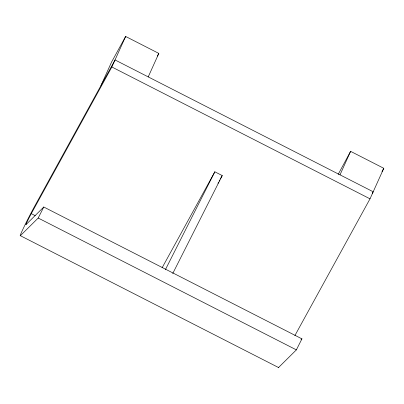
<?xml version="1.0" encoding="UTF-8"?>
<svg xmlns="http://www.w3.org/2000/svg" width="404" height="404" viewBox="0 0 404 404"><rect width="100%" height="100%" fill="white"/><g stroke="black" fill="none" stroke-linecap="round" stroke-linejoin="round"><path stroke-width="0.61" d="M100.955 85.572L111.555 62.085L125.639 36.456L158.828 53.409L148.228 76.891M278.361 367.544A19.963 0.763 -62.9 0 0 278.538 367.534L296.364 349.879L301.934 338.855L43.773 207.015L25.942 224.669A7.984 0.303 -62.9 0 1 27.568 220.897A7.984 0.303 -62.9 0 1 31.275 213.655L111.852 66.988L125.639 36.456M340.006 174.831L350.606 151.343L383.8 168.296L370.014 198.829L294.89 335.572M278.538 367.534L20.372 235.694L38.203 218.039L43.773 207.015M165.367 269.746L214.847 171.796L222.225 175.563L172.745 273.513M157.363 56.075L158.828 53.409M162.12 267.766L214.847 171.796M217.983 183.285L218.589 182.184M219.195 181.078L219.801 179.977M220.407 178.871L222.225 175.563M350.606 151.343L338.173 174.397M382.002 171.569L383.8 168.296M372.296 193.42L373.195 191.784L115.034 59.944L34.456 206.611A19.963 0.763 -62.9 0 0 24.296 226.351A19.963 0.763 -62.9 0 0 20.372 235.694M301.046 339.739L301.934 338.855M111.852 66.988L370.014 198.829M31.275 213.655L35.193 215.655M38.203 218.039L296.364 349.879"/></g></svg>
